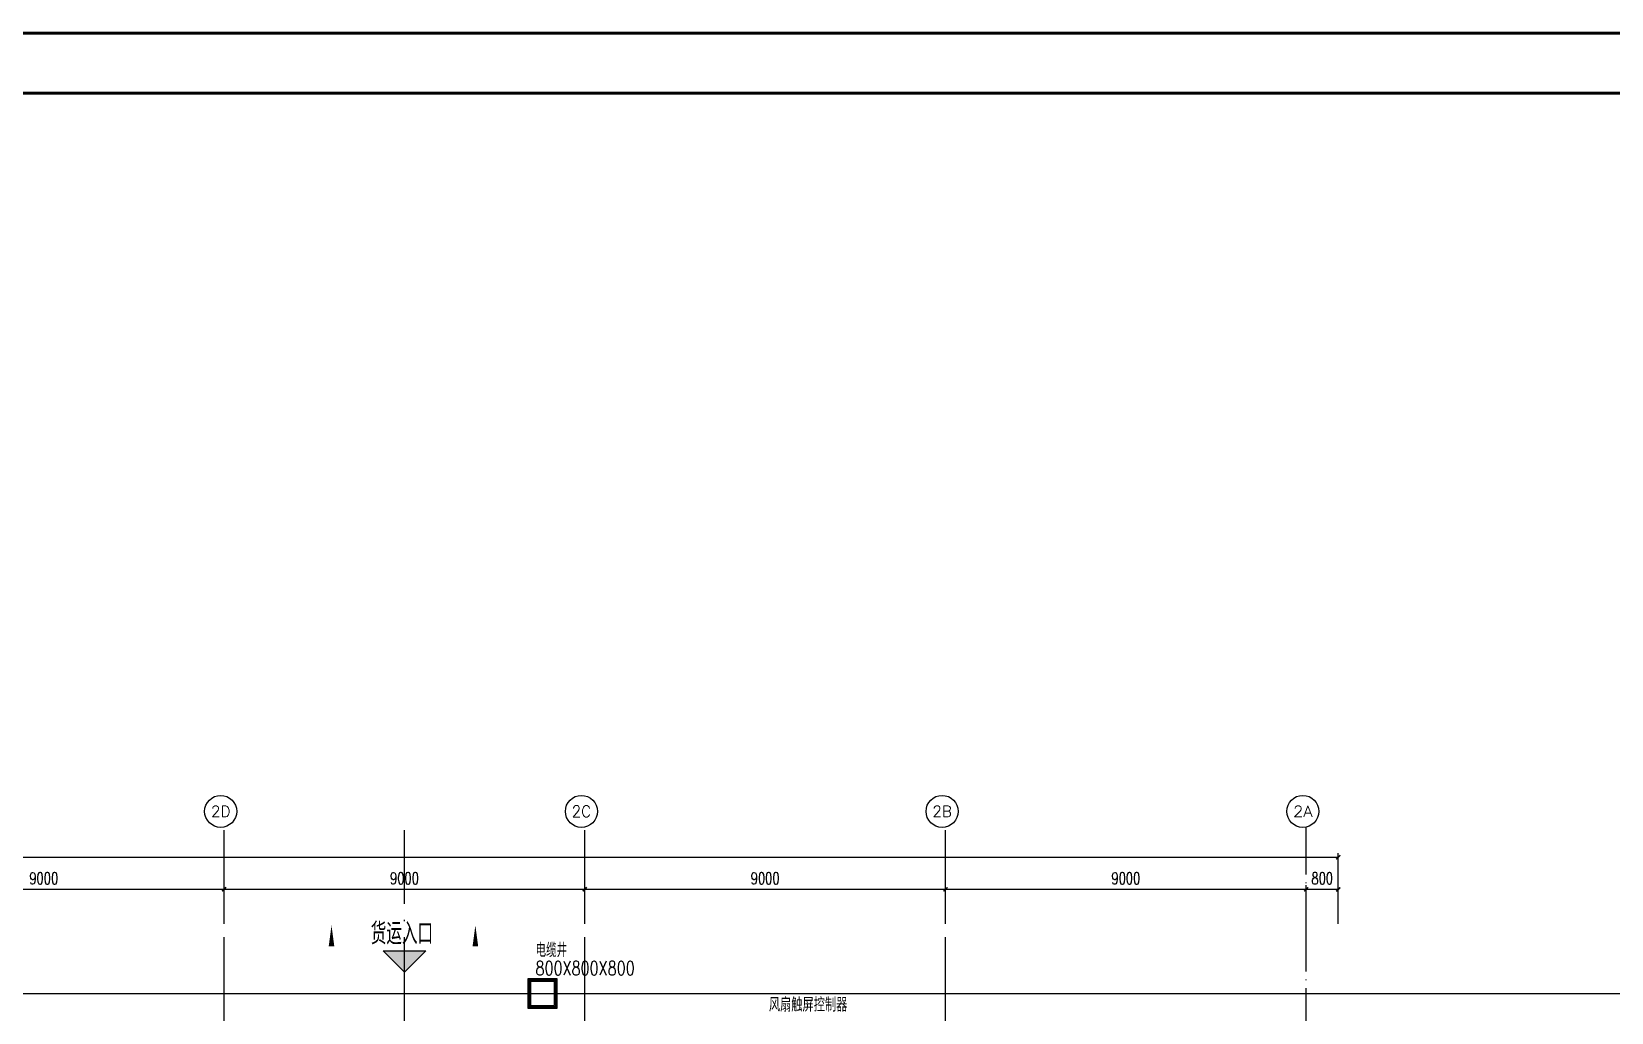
# Model space of a CAD drawing. Extents: x -1396510 to 1250330, y -1892470 to 1623980.
# Drawn here: x -160657 to -121239, y -714884 to -690392 of the extents above; entities that cross this region are included whole.
import ezdxf
from ezdxf.enums import TextEntityAlignment as Align

# ---------------------------------------------------------------- set-up
doc = ezdxf.new("R2010")
doc.units = 0
doc.header["$LTSCALE"] = 1000
doc.header["$MEASUREMENT"] = 0
doc.linetypes.add('DOTE', pattern=[2.42, 2, -0.2, 0.02, -0.2])
doc.layers.get('Defpoints').update_dxf_attribs({"color": 210})
for name, color, linetype in [('0-cxFrame', 155, 'Continuous'), ('A-AXIS-D', 1, 'Continuous'), ('A-AXIS-DOTE', 14, 'DOTE'), ('A-AXIS-SYMB', 3, 'Continuous'), ('A-TEXT', 61, 'Continuous'), ('DIM-箱柜', 3, 'Continuous'), ('FH-tri', 180, 'Continuous'), ('TEL_TEXT', 7, 'Continuous'), ('WIRE-照明', 1, 'Continuous'), ('电气', 7, 'Continuous')]:
    doc.layers.add(name, color=color, linetype=linetype)
doc.layers.add('0-cxText', color=131, linetype='Continuous', lineweight=25)
doc.layers.add('A-云线2', color=3, linetype='Continuous', plot=False)
doc.styles.add('_TCH_AXIS', font='COMPLEX', dxfattribs={"bigfont": 'GBCBIG'})
doc.styles.add('_TCH_DIM_T3', font='SIMPLEX', dxfattribs={"width": 0.705882, "bigfont": 'GBCBIG'})
doc.styles.add('_TEL_DIM', font='SIMPLEX', dxfattribs={"width": 0.8, "height": 3.5, "bigfont": 'HZTXT'})
doc.styles.add('A-STANDARD', font='SIMPLEX', dxfattribs={"bigfont": 'GBCBIG'})
doc.styles.add('cx_tuming', font='simhei.ttf')
doc.styles.add('cx_tuqian1', font='')
doc.styles.add('黑体', font='simhei.ttf', dxfattribs={"height": 12})
doc.styles.get('cx_tuqian1').set_extended_font_data('SimSun')
doc.dimstyles.new('_TCH_ARCH&&100', dxfattribs={"dimtxt": 297.5, "dimasz": 100, "dimexe": 100, "dimexo": 100, "dimgap": 126.25, "dimtad": 1, "dimdec": 0, "dimzin": 0, "dimdsep": 46, "dimtxsty": '_TCH_DIM_T3', "dimblk": 'ARCHTICK', "dimcen": 0.09, "dimclrt": 7, "dimazin": 2, "dimtfac": 1, "dimtdec": 0, "dimtix": 1, "dimtmove": 2, "dimatfit": 3, "dimfxl": 0, "dimtolj": 1, "dimtzin": 0, "dimarcsym": 0})

# ---------------------------------------------------------------- blocks, each defined once
blk = doc.blocks.new('_ArchTick')
at = {"color": 0, "linetype": 'ByBlock', "const_width": 0.4}
blk.add_lwpolyline([(-0.5, -0.5), (0.5, 0.5)], dxfattribs=at)
blk = doc.blocks.new('*D5780')
at = {"layer": 'A-AXIS-D', "color": 0, "lineweight": -2, "transparency": 16777216}
for p, q in [((120300, 3960), (120300, 4920)), ((120300, 4820), (129300, 4820)), ((129300, 3960), (129300, 4920))]:
    blk.add_line(p, q, dxfattribs=at)
at = {"layer": 'Defpoints', "color": 0, "transparency": 16777216}
for p in [(129300, 4820), (120300, 3860), (129300, 3860)]:
    blk.add_point(p, dxfattribs=at)
at = {"layer": 'A-AXIS-D', "color": 0, "lineweight": -2, "transparency": 16777216, "xscale": 100, "yscale": 100, "zscale": 100, "rotation": 180}
blk.add_blockref('_ArchTick', (120300, 4820), dxfattribs=at)
at = {"layer": 'A-AXIS-D', "color": 0, "lineweight": -2, "transparency": 16777216, "xscale": 100, "yscale": 100, "zscale": 100}
blk.add_blockref('_ArchTick', (129300, 4820), dxfattribs=at)
at = {"layer": 'A-AXIS-D', "color": 7, "transparency": 16777216, "insert": (124800, 5095), "char_height": 297.5, "attachment_point": 5, "style": '_TCH_DIM_T3'}
blk.add_mtext('\\A1;9000', dxfattribs=at)
blk = doc.blocks.new('*D5781')
at = {"layer": 'A-AXIS-D', "color": 0, "lineweight": -2, "transparency": 16777216}
for p, q in [((129300, 3960), (129300, 4920)), ((129300, 4820), (138300, 4820)), ((138300, 3960), (138300, 4920))]:
    blk.add_line(p, q, dxfattribs=at)
at = {"layer": 'Defpoints', "color": 0, "transparency": 16777216}
for p in [(138300, 4820), (129300, 3860), (138300, 3860)]:
    blk.add_point(p, dxfattribs=at)
at = {"layer": 'A-AXIS-D', "color": 0, "lineweight": -2, "transparency": 16777216, "xscale": 100, "yscale": 100, "zscale": 100, "rotation": 180}
blk.add_blockref('_ArchTick', (129300, 4820), dxfattribs=at)
at = {"layer": 'A-AXIS-D', "color": 0, "lineweight": -2, "transparency": 16777216, "xscale": 100, "yscale": 100, "zscale": 100}
blk.add_blockref('_ArchTick', (138300, 4820), dxfattribs=at)
at = {"layer": 'A-AXIS-D', "color": 7, "transparency": 16777216, "insert": (133800, 5095), "char_height": 297.5, "attachment_point": 5, "style": '_TCH_DIM_T3'}
blk.add_mtext('\\A1;9000', dxfattribs=at)
blk = doc.blocks.new('*D5782')
at = {"layer": 'A-AXIS-D', "color": 0, "lineweight": -2, "transparency": 16777216}
for p, q in [((138300, 3960), (138300, 4920)), ((138300, 4820), (147300, 4820)), ((147300, 3960), (147300, 4920))]:
    blk.add_line(p, q, dxfattribs=at)
at = {"layer": 'Defpoints', "color": 0, "transparency": 16777216}
for p in [(147300, 4820), (138300, 3860), (147300, 3860)]:
    blk.add_point(p, dxfattribs=at)
at = {"layer": 'A-AXIS-D', "color": 0, "lineweight": -2, "transparency": 16777216, "xscale": 100, "yscale": 100, "zscale": 100, "rotation": 180}
blk.add_blockref('_ArchTick', (138300, 4820), dxfattribs=at)
at = {"layer": 'A-AXIS-D', "color": 0, "lineweight": -2, "transparency": 16777216, "xscale": 100, "yscale": 100, "zscale": 100}
blk.add_blockref('_ArchTick', (147300, 4820), dxfattribs=at)
at = {"layer": 'A-AXIS-D', "color": 7, "transparency": 16777216, "insert": (142800, 5095), "char_height": 297.5, "attachment_point": 5, "style": '_TCH_DIM_T3'}
blk.add_mtext('\\A1;9000', dxfattribs=at)
blk = doc.blocks.new('*D5783')
at = {"layer": 'A-AXIS-D', "color": 0, "lineweight": -2, "transparency": 16777216}
for p, q in [((147300, 3960), (147300, 4920)), ((147300, 4820), (156300, 4820)), ((156300, 3960), (156300, 4920))]:
    blk.add_line(p, q, dxfattribs=at)
at = {"layer": 'Defpoints', "color": 0, "transparency": 16777216}
for p in [(156300, 4820), (147300, 3860), (156300, 3860)]:
    blk.add_point(p, dxfattribs=at)
at = {"layer": 'A-AXIS-D', "color": 0, "lineweight": -2, "transparency": 16777216, "xscale": 100, "yscale": 100, "zscale": 100, "rotation": 180}
blk.add_blockref('_ArchTick', (147300, 4820), dxfattribs=at)
at = {"layer": 'A-AXIS-D', "color": 0, "lineweight": -2, "transparency": 16777216, "xscale": 100, "yscale": 100, "zscale": 100}
blk.add_blockref('_ArchTick', (156300, 4820), dxfattribs=at)
at = {"layer": 'A-AXIS-D', "color": 7, "transparency": 16777216, "insert": (151800, 5095), "char_height": 297.5, "attachment_point": 5, "style": '_TCH_DIM_T3'}
blk.add_mtext('\\A1;9000', dxfattribs=at)
blk = doc.blocks.new('*D5784')
at = {"layer": 'A-AXIS-D', "color": 0, "lineweight": -2, "transparency": 16777216}
for p, q in [((156300, 3960), (156300, 4920)), ((156300, 4820), (157100, 4820)), ((157100, 3960), (157100, 4920))]:
    blk.add_line(p, q, dxfattribs=at)
at = {"layer": 'Defpoints', "color": 0, "transparency": 16777216}
for p in [(157100, 4820), (156300, 3860), (157100, 3860)]:
    blk.add_point(p, dxfattribs=at)
at = {"layer": 'A-AXIS-D', "color": 0, "lineweight": -2, "transparency": 16777216, "xscale": 100, "yscale": 100, "zscale": 100, "rotation": 180}
blk.add_blockref('_ArchTick', (156300, 4820), dxfattribs=at)
at = {"layer": 'A-AXIS-D', "color": 0, "lineweight": -2, "transparency": 16777216, "xscale": 100, "yscale": 100, "zscale": 100}
blk.add_blockref('_ArchTick', (157100, 4820), dxfattribs=at)
at = {"layer": 'A-AXIS-D', "color": 7, "transparency": 16777216, "insert": (156700, 5095), "char_height": 297.5, "attachment_point": 5, "style": '_TCH_DIM_T3'}
blk.add_mtext('\\A1;800', dxfattribs=at)
blk = doc.blocks.new('*D5785')
at = {"layer": 'A-AXIS-D', "color": 0, "lineweight": -2, "transparency": 16777216}
for p, q in [((-900, 4060), (-900, 5720)), ((-900, 5620), (157100, 5620)), ((157100, 4060), (157100, 5720))]:
    blk.add_line(p, q, dxfattribs=at)
at = {"layer": 'Defpoints', "color": 0, "transparency": 16777216}
for p in [(157100, 5620), (-900, 3960), (157100, 3960)]:
    blk.add_point(p, dxfattribs=at)
at = {"layer": 'A-AXIS-D', "color": 0, "lineweight": -2, "transparency": 16777216, "xscale": 100, "yscale": 100, "zscale": 100, "rotation": 180}
blk.add_blockref('_ArchTick', (-900, 5620), dxfattribs=at)
at = {"layer": 'A-AXIS-D', "color": 0, "lineweight": -2, "transparency": 16777216, "xscale": 100, "yscale": 100, "zscale": 100}
blk.add_blockref('_ArchTick', (157100, 5620), dxfattribs=at)
at = {"layer": 'A-AXIS-D', "color": 7, "transparency": 16777216, "insert": (78100, 5895), "char_height": 297.5, "attachment_point": 5, "style": '_TCH_DIM_T3'}
blk.add_mtext('\\A1;158000', dxfattribs=at)
blk = doc.blocks.new('qd电缆手井')
at = {"layer": '电气', "color": 7}
for p, q in [((-239, 216), (211, 216)), ((-239, -234), (-239, 216)), ((-198, -193), (-198, 175)), ((-198, 175), (171, 175)), ((171, 175), (171, -193)), ((211, 216), (211, -234)), ((211, -234), (-239, -234)), ((171, -193), (-198, -193))]:
    blk.add_line(p, q, dxfattribs=at)
at = {"layer": '电气', "color": 8, "const_width": 30}
blk.add_lwpolyline([(-218, 182), (-218, -214), (191, -214), (191, 196), (-233, 196)], dxfattribs=at)
blk = doc.blocks.new('TK22.A0+1 L(Dragon)')
at = {"layer": '0-cxFrame', "color": 7, "const_width": 0.5}
blk.add_lwpolyline([(0, 0), (-1485, 0), (-1485, 841), (0, 841)], close=True, dxfattribs=at)
at = {"layer": '0-cxFrame', "const_width": 0.5}
blk.add_lwpolyline([(-80, 10), (-1465, 10), (-1465, 831), (-80, 831)], close=True, dxfattribs=at)
at = {"style": '黑体', "flags": 4}
blk.add_attdef('图幅', text='', height=3.3, dxfattribs=at).set_placement((-40, 3), align=Align.RIGHT)
at = {"layer": '0-cxText', "flags": 4}
for tag, height, style, p in [('建设单位', 3.5, 'cx_tuming', (-45, 240)), ('项目名称', 3.5, 'cx_tuming', (-45, 210)), ('子项名称', 3.5, 'cx_tuming', (-45, 180)), ('工程编号', 3.3, 'cx_tuqian1', (-35, 165)), ('图名1', 3.5, 'cx_tuming', (-45, 87)), ('图名2', 3.5, 'cx_tuming', (-45, 79)), ('图名3', 3.5, 'cx_tuming', (-45, 71)), ('出图日期', 3.3, 'cx_tuqian1', (-39, 60)), ('专业', 3.3, 'cx_tuqian1', (-55, 52)), ('图号', 3.3, 'cx_tuqian1', (-55, 44)), ('版次', 3.3, 'cx_tuqian1', (-20, 44))]:
    blk.add_attdef(tag, text='', height=height, dxfattribs=dict(at, style=style)).set_placement(p, align=Align.MIDDLE)
at = {"layer": 'Defpoints', "color": 6, "flags": 4}
for tag, height, style, p in [('tufu', 3.3, '黑体', (-12, 12)), ('dwfname', 4, 'cx_tuqian1', (-80, 3))]:
    blk.add_attdef(tag, text='', height=height, dxfattribs=dict(at, style=style)).set_placement(p, align=Align.RIGHT)
blk = doc.blocks.new('世赫2#厂房一层0821')
at = {"layer": 'FH-tri'}
h = blk.add_hatch(color=8, dxfattribs=at)
h.dxf.hatch_style = 1
h.paths.add_polyline_path([(133269.7, 3282.6), (134330.3, 3282.6), (133800, 2752.3)])
at = {"layer": 'A-AXIS-D'}
for centre in [(129215.1, 6766.1), (138215.1, 6766.1), (147215.1, 6766.1), (156215.1, 6766.1)]:
    blk.add_circle(centre, 400, dxfattribs=at)
at = {"layer": 'A-AXIS-DOTE', "color": 8}
blk.add_line((156300, -89188.9), (156300, 6366.1), dxfattribs=at)
at = {"layer": 'A-AXIS-DOTE', "color": 8, "ltscale": 2}
for p, q in [((129300, -87498.9), (129300, 6300)), ((133800, -87498.9), (133800, 6300)), ((138300, -87498.9), (138300, 6300)), ((147300, -87498.9), (147300, 6300))]:
    blk.add_line(p, q, dxfattribs=at)
at = {"layer": 'A-AXIS-SYMB', "color": 8}
for points in [[(131980, 2460, 0, 0, 0), (131980, 3920, 0, 140, 0), (131980, 3395, 0, 0, 0)], [(135570, 2460, 0, 0, 0), (135570, 3920, 0, 140, 0), (135570, 3395, 0, 0, 0)]]:
    blk.add_lwpolyline(points, format="xyseb", dxfattribs=at)
at = {"layer": 'FH-tri', "color": 8}
blk.add_lwpolyline([(133269.7, 3282.6), (134330.3, 3282.6), (134330.3, 3282.6), (133800, 2752.3)], close=True, dxfattribs=at)
at = {"layer": 'A-AXIS-D', "color": 7, "style": '_TCH_AXIS'}
for s, height, p, p2 in [('2D', 276.42, (128971.6, 6627.9), (129458.6, 6627.9)), ('2C', 288.12, (137975, 6622.1), (138455.2, 6622.1)), ('2B', 276.42, (146971.6, 6627.9), (147458.6, 6627.9)), ('2A', 270.86, (155970, 6630.7), (156460.2, 6630.7))]:
    blk.add_text(s, height=height, dxfattribs=at).set_placement(p, p2, align=Align.FIT)
at = {"layer": 'A-TEXT', "color": 8, "style": 'A-STANDARD'}
blk.add_text('货运入口', height=540.14, dxfattribs=at).set_placement((132958.7, 3444.7))
at = {"layer": 'A-AXIS-D'}
for base, p1, p2, picture, middle in [((157100, 5620), (-900, 3960), (157100, 3960), '*D5785', (78100, 5895)), ((129300, 4820), (120300, 3860), (129300, 3860), '*D5780', (124800, 5095)), ((138300, 4820), (129300, 3860), (138300, 3860), '*D5781', (133800, 5095)), ((147300, 4820), (138300, 3860), (147300, 3860), '*D5782', (142800, 5095)), ((156300, 4820), (147300, 3860), (156300, 3860), '*D5783', (151800, 5095)), ((157100, 4820), (156300, 3860), (157100, 3860), '*D5784', (156700, 5095))]:
    dim = blk.add_linear_dim(base=base, p1=p1, p2=p2, angle=0, dimstyle='_TCH_ARCH&&100', dxfattribs=at)
    dim.commit()
    dim.dimension.update_dxf_attribs({"geometry": picture, "text_midpoint": middle, "dimtype": 161})

msp = doc.modelspace()

# ---------------------------------------------------------------- linework, layer by layer
at = {"layer": 'WIRE-照明', "linetype": 'Continuous', "const_width": 35}
msp.add_lwpolyline([(-114171, -714415.8), (-268099.9, -714415.8)], dxfattribs=at)

# ---------------------------------------------------------------- block references
at = {"layer": '0-cxFrame', "xscale": 150, "yscale": 150, "zscale": 150}
msp.add_blockref('TK22.A0+1 L(Dragon)', (-96485, -816580), dxfattribs=at)
at = {"layer": 'A-云线2'}
msp.add_blockref('世赫2#厂房一层0821', (-285154.2, -716630), dxfattribs=at)
at = {"layer": '电气', "xscale": -1.628664022889024, "yscale": 1.628664022889024, "zscale": 1.628664022889024}
msp.add_blockref('qd电缆手井', (-147929.9, -714400.9), dxfattribs=at)

# ---------------------------------------------------------------- texts
at = {"layer": 'DIM-箱柜', "color": 7, "style": '_TEL_DIM', "width": 0.8}
msp.add_text('风扇触屏控制器', height=350, dxfattribs=at).set_placement((-142261.8, -714865))
at = {"layer": 'TEL_TEXT', "style": '_TEL_DIM', "width": 0.75}
for s, p in [('电缆井', (-148083.9, -713501, 0.1)), ('800X800X800', (-148083.9, -713951, 0.1))]:
    msp.add_text(s, height=350, dxfattribs=at).set_placement(p)

doc.saveas('drawing.dxf')
